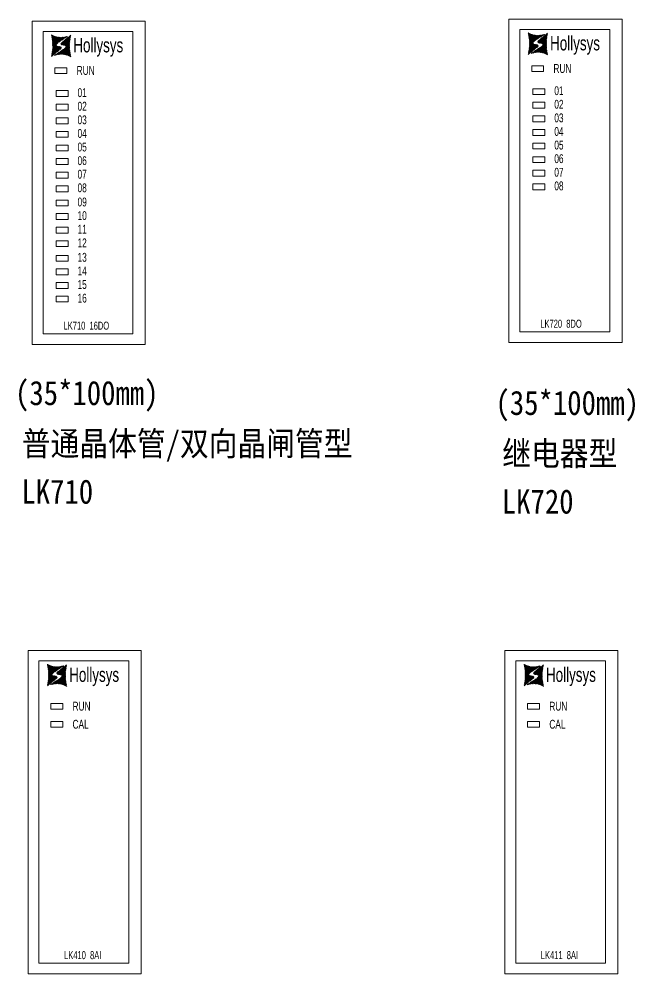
# Model space of a CAD drawing. Header units: millimetres. Extents: x 33157 to 59611, y -29750 to 1750.
# Drawn here: x 53516.5 to 53707.1, y 947.6 to 1242.9 of the extents above; entities that cross this region are included whole.
import ezdxf

# ---------------------------------------------------------------- set-up
doc = ezdxf.new("R2010")
doc.units = ezdxf.units.MM
doc.layers.get('0').update_dxf_attribs({"lineweight": 18})
doc.layers.add('细实线', color=7, linetype='Continuous', lineweight=20)
doc.styles.add('HZ', font='arial.ttf')
doc.styles.add('STYLE1', font='')
doc.styles.get('STYLE1').set_extended_font_data('宋体')

# ---------------------------------------------------------------- blocks, each defined once
blk = doc.blocks.new('*X24')
at = {"color": 0}
for p, q in [((53700.41, 1086.01), (53701.82, 1087.42)), ((53700.43, 1085.88), (53702.69, 1088.14)), ((53700.44, 1086.2), (53700.95, 1086.7)), ((53700.5, 1085.8), (53703.43, 1088.72)), ((53700.61, 1085.76), (53703.4, 1088.54)), ((53700.74, 1085.74), (53703.37, 1088.36)), ((53700.88, 1085.72), (53703.34, 1088.18)), ((53701.01, 1085.7), (53703.31, 1088)), ((53701.15, 1085.69), (53703.28, 1087.82)), ((53701.28, 1085.67), (53703.26, 1087.64)), ((53701.42, 1085.65), (53703.23, 1087.46)), ((53701.54, 1085.63), (53703.2, 1087.28)), ((53701.66, 1085.59), (53703.17, 1087.1)), ((53701.75, 1085.53), (53703.14, 1086.92)), ((53701.83, 1085.46), (53703.11, 1086.74)), ((53701.9, 1085.38), (53703.08, 1086.56)), ((53699.29, 1082.76), (53700.33, 1083.81)), ((53699.47, 1082.8), (53700.79, 1084.11)), ((53699.64, 1082.82), (53701.25, 1084.42)), ((53699.81, 1082.83), (53703.08, 1086.1)), ((53699.98, 1082.85), (53703.08, 1085.95)), ((53700.15, 1082.87), (53703.08, 1085.8)), ((53700.32, 1082.88), (53703.08, 1085.65)), ((53700.48, 1082.89), (53703.08, 1085.5)), ((53700.62, 1082.88), (53703.08, 1085.35)), ((53700.75, 1082.87), (53703.09, 1085.2)), ((53700.89, 1082.85), (53703.09, 1085.05)), ((53701.03, 1082.84), (53703.09, 1084.9)), ((53701.17, 1082.83), (53703.09, 1084.74)), ((53701.31, 1082.82), (53703.09, 1084.59)), ((53701.45, 1082.8), (53703.09, 1084.44)), ((53701.58, 1082.78), (53703.09, 1084.29)), ((53701.69, 1082.74), (53703.11, 1084.16)), ((53701.81, 1082.71), (53703.13, 1084.03)), ((53701.93, 1082.68), (53703.15, 1083.9)), ((53701.94, 1085.27), (53703.08, 1086.4)), ((53701.95, 1085.12), (53703.08, 1086.25)), ((53702.05, 1082.64), (53703.17, 1083.77)), ((53702.17, 1082.61), (53703.2, 1083.64)), ((53698.43, 1082.51), (53698.5, 1082.58)), ((53698.64, 1082.57), (53698.96, 1082.89)), ((53698.86, 1082.64), (53699.41, 1083.19)), ((53699.07, 1082.7), (53699.87, 1083.5)), ((53702.29, 1082.58), (53703.22, 1083.51)), ((53702.4, 1082.54), (53703.24, 1083.38)), ((53702.52, 1082.51), (53703.26, 1083.25)), ((53702.62, 1082.46), (53703.28, 1083.12)), ((53702.72, 1082.41), (53703.31, 1082.99)), ((53702.82, 1082.36), (53703.33, 1082.86)), ((53702.93, 1082.31), (53703.35, 1082.73)), ((53703.03, 1082.26), (53703.37, 1082.6)), ((53703.13, 1082.21), (53703.39, 1082.47)), ((53703.23, 1082.16), (53703.42, 1082.34)), ((53703.33, 1082.1), (53703.44, 1082.21)), ((53703.43, 1082.05), (53703.46, 1082.08))]:
    blk.add_line(p, q, dxfattribs=at)
blk = doc.blocks.new('*X25')
at = {"color": 0}
for p, q in [((53697.47, 1088.84), (53697.51, 1088.88)), ((53697.49, 1088.71), (53697.61, 1088.83)), ((53697.52, 1088.58), (53697.71, 1088.77)), ((53697.54, 1088.45), (53697.81, 1088.72)), ((53697.56, 1088.32), (53697.92, 1088.67)), ((53697.58, 1088.19), (53698.02, 1088.62)), ((53697.6, 1088.06), (53698.12, 1088.57)), ((53697.63, 1087.93), (53698.22, 1088.52)), ((53697.65, 1087.8), (53698.32, 1088.47)), ((53697.67, 1087.67), (53698.42, 1088.42)), ((53697.69, 1087.54), (53698.54, 1088.39)), ((53697.71, 1087.41), (53698.66, 1088.36)), ((53697.74, 1087.28), (53698.78, 1088.32)), ((53697.76, 1087.15), (53698.9, 1088.29)), ((53697.78, 1087.02), (53699.01, 1088.26)), ((53697.8, 1086.89), (53699.13, 1088.22)), ((53697.82, 1086.76), (53699.25, 1088.19)), ((53697.84, 1086.62), (53699.37, 1088.15)), ((53697.84, 1086.47), (53699.5, 1088.13)), ((53697.84, 1086.32), (53699.64, 1088.12)), ((53697.84, 1086.17), (53699.78, 1088.11)), ((53697.84, 1086.02), (53699.92, 1088.09)), ((53697.84, 1085.87), (53700.05, 1088.08)), ((53697.84, 1085.72), (53700.19, 1088.07)), ((53697.84, 1085.57), (53700.33, 1088.06)), ((53697.84, 1085.42), (53700.47, 1088.04)), ((53697.85, 1084.81), (53701.14, 1088.11)), ((53697.85, 1084.96), (53700.97, 1088.09)), ((53697.85, 1085.12), (53700.81, 1088.07)), ((53697.85, 1085.27), (53700.64, 1088.06)), ((53699.75, 1086.56), (53701.31, 1088.12)), ((53700.21, 1086.87), (53701.48, 1088.14)), ((53700.66, 1087.17), (53701.67, 1088.18)), ((53701.12, 1087.48), (53701.89, 1088.25)), ((53701.58, 1087.79), (53702.1, 1088.31)), ((53702.04, 1088.09), (53702.32, 1088.37)), ((53702.5, 1088.4), (53702.53, 1088.44)), ((53697.5, 1082.19), (53700.44, 1085.13)), ((53697.53, 1082.37), (53700.33, 1085.18)), ((53697.56, 1082.55), (53700.21, 1085.2)), ((53697.58, 1082.73), (53700.07, 1085.21)), ((53697.61, 1082.91), (53699.93, 1085.23)), ((53697.64, 1083.09), (53699.8, 1085.25)), ((53697.67, 1083.27), (53699.67, 1085.27)), ((53697.7, 1083.45), (53699.53, 1085.28)), ((53697.73, 1083.63), (53699.4, 1085.31)), ((53697.75, 1083.81), (53699.29, 1085.34)), ((53697.78, 1083.99), (53699.19, 1085.4)), ((53697.81, 1084.17), (53699.1, 1085.46)), ((53697.84, 1084.35), (53699.04, 1085.55)), ((53697.85, 1084.66), (53698.98, 1085.79)), ((53697.85, 1084.51), (53698.99, 1085.65)), ((53698.36, 1082.9), (53700.5, 1085.04)), ((53699.23, 1083.62), (53700.52, 1084.91)), ((53700.1, 1084.34), (53700.46, 1084.7))]:
    blk.add_line(p, q, dxfattribs=at)
blk = doc.blocks.new('lk710')
at = {"layer": '细实线'}
for points in [[(53691.51, 1093.13), (53691.51, 993.13), (53726.51, 993.13), (53726.51, 1093.13)], [(53694.88, 1089.9), (53694.88, 996.45), (53722.68, 996.45), (53722.68, 1089.9)], [(53698.55, 1078.7), (53698.55, 1076.9), (53702.23, 1076.9), (53702.23, 1078.7)], [(53698.92, 1071.6), (53698.92, 1069.8), (53702.6, 1069.8), (53702.6, 1071.6)], [(53698.92, 1067.39), (53698.92, 1065.59), (53702.6, 1065.59), (53702.6, 1067.39)], [(53698.92, 1063.19), (53698.92, 1061.39), (53702.6, 1061.39), (53702.6, 1063.19)], [(53698.92, 1058.98), (53698.92, 1057.18), (53702.6, 1057.18), (53702.6, 1058.98)], [(53698.92, 1054.78), (53698.92, 1052.97), (53702.6, 1052.97), (53702.6, 1054.78)], [(53698.92, 1050.57), (53698.92, 1048.77), (53702.6, 1048.77), (53702.6, 1050.57)], [(53698.92, 1046.37), (53698.92, 1044.56), (53702.6, 1044.56), (53702.6, 1046.37)], [(53698.92, 1042.16), (53698.92, 1040.36), (53702.6, 1040.36), (53702.6, 1042.16)], [(53698.92, 1037.78), (53698.92, 1035.98), (53702.6, 1035.98), (53702.6, 1037.78)], [(53698.92, 1033.57), (53698.92, 1031.77), (53702.6, 1031.77), (53702.6, 1033.57)], [(53698.92, 1029.37), (53698.92, 1027.57), (53702.6, 1027.57), (53702.6, 1029.37)], [(53698.92, 1025.16), (53698.92, 1023.36), (53702.6, 1023.36), (53702.6, 1025.16)], [(53698.92, 1020.67), (53698.92, 1018.87), (53702.6, 1018.87), (53702.6, 1020.67)], [(53698.92, 1016.46), (53698.92, 1014.66), (53702.6, 1014.66), (53702.6, 1016.46)], [(53698.92, 1012.26), (53698.92, 1010.46), (53702.6, 1010.46), (53702.6, 1012.26)], [(53698.92, 1008.05), (53698.92, 1006.25), (53702.6, 1006.25), (53702.6, 1008.05)]]:
    blk.add_lwpolyline(points, close=True, dxfattribs=at)
at = {"color": 0}
for name in ['*X25', '*X24']:
    blk.add_blockref(name, (0, 0), dxfattribs=at)
at = {"color": 7, "linetype": 'Continuous', "style": 'HZ', "width": 0.67}
for s, height, p in [('Hollysys', 4.432, (53704.24, 1083.44)), ('RUN', 2.737, (53705.28, 1076.48)), ('01', 2.737, (53705.55, 1069.62)), ('02', 2.737, (53705.55, 1065.41)), ('03', 2.737, (53705.55, 1061.21)), ('04', 2.737, (53705.55, 1057)), ('05', 2.737, (53705.55, 1052.8)), ('06', 2.737, (53705.55, 1048.59)), ('07', 2.737, (53705.55, 1044.39)), ('08', 2.737, (53705.55, 1040.18)), ('09', 2.737, (53705.55, 1035.8)), ('10', 2.737, (53705.55, 1031.59)), ('11', 2.737, (53705.55, 1027.39)), ('12', 2.737, (53705.55, 1023.18)), ('13', 2.737, (53705.55, 1018.69)), ('14', 2.737, (53705.55, 1014.48)), ('15', 2.737, (53705.55, 1010.28)), ('16', 2.737, (53705.55, 1006.07))]:
    blk.add_text(s, height=height, dxfattribs=at).set_placement(p)
at = {"color": 7, "linetype": 'Continuous', "insert": (53701.22, 997.65), "char_height": 2.4883, "width": 20.7552, "attachment_point": 7, "style": 'HZ'}
blk.add_mtext('{\\W0.67;LK710  16DO}', dxfattribs=at)
blk = doc.blocks.new('*X27')
at = {"color": 0}
for p, q in [((53844.97, 1089.44), (53845.01, 1089.48)), ((53844.99, 1089.31), (53845.11, 1089.43)), ((53845.02, 1089.18), (53845.21, 1089.38)), ((53845.04, 1089.05), (53845.31, 1089.33)), ((53845.06, 1088.92), (53845.42, 1089.28)), ((53845.08, 1088.79), (53845.52, 1089.23)), ((53845.1, 1088.66), (53845.62, 1089.18)), ((53845.13, 1088.53), (53845.72, 1089.13)), ((53845.15, 1088.4), (53845.82, 1089.08)), ((53845.17, 1088.27), (53845.92, 1089.03)), ((53845.19, 1088.14), (53846.04, 1088.99)), ((53845.21, 1088.01), (53846.16, 1088.96)), ((53845.24, 1087.88), (53846.28, 1088.93)), ((53845.26, 1087.75), (53846.4, 1088.89)), ((53845.28, 1087.62), (53846.51, 1088.86)), ((53845.3, 1087.49), (53846.63, 1088.83)), ((53845.32, 1087.36), (53846.75, 1088.79)), ((53845.34, 1087.23), (53846.87, 1088.76)), ((53845.34, 1087.08), (53847, 1088.74)), ((53845.34, 1086.93), (53847.14, 1088.72)), ((53845.34, 1086.78), (53847.28, 1088.71)), ((53845.34, 1086.62), (53847.42, 1088.7)), ((53845.34, 1086.47), (53847.55, 1088.69)), ((53845.34, 1086.32), (53847.69, 1088.67)), ((53845.34, 1086.17), (53847.83, 1088.66)), ((53845.34, 1086.02), (53847.97, 1088.65)), ((53845.35, 1085.42), (53848.64, 1088.71)), ((53845.35, 1085.57), (53848.47, 1088.69)), ((53845.35, 1085.72), (53848.31, 1088.68)), ((53845.35, 1085.87), (53848.14, 1088.66)), ((53847.25, 1087.17), (53848.81, 1088.73)), ((53847.71, 1087.47), (53848.98, 1088.74)), ((53848.16, 1087.78), (53849.17, 1088.79)), ((53848.62, 1088.09), (53849.39, 1088.85)), ((53849.08, 1088.39), (53849.6, 1088.91)), ((53849.54, 1088.7), (53849.82, 1088.98)), ((53850, 1089), (53850.03, 1089.04)), ((53845, 1082.79), (53847.94, 1085.73)), ((53845.03, 1082.97), (53847.83, 1085.78)), ((53845.06, 1083.15), (53847.71, 1085.8)), ((53845.08, 1083.33), (53847.57, 1085.82)), ((53845.11, 1083.51), (53847.43, 1085.83)), ((53845.14, 1083.69), (53847.3, 1085.85)), ((53845.17, 1083.87), (53847.17, 1085.87)), ((53845.2, 1084.05), (53847.03, 1085.89)), ((53845.23, 1084.23), (53846.9, 1085.91)), ((53845.25, 1084.41), (53846.79, 1085.95)), ((53845.28, 1084.59), (53846.69, 1086)), ((53845.31, 1084.77), (53846.6, 1086.07)), ((53845.34, 1084.95), (53846.54, 1086.15)), ((53845.35, 1085.27), (53846.48, 1086.4)), ((53845.35, 1085.12), (53846.49, 1086.26)), ((53845.86, 1083.51), (53848, 1085.65)), ((53846.73, 1084.22), (53848.02, 1085.51)), ((53847.6, 1084.94), (53847.96, 1085.3))]:
    blk.add_line(p, q, dxfattribs=at)
blk = doc.blocks.new('*X28')
at = {"color": 0}
for p, q in [((53847.31, 1083.44), (53850.58, 1086.71)), ((53847.48, 1083.45), (53850.58, 1086.56)), ((53847.91, 1086.61), (53849.32, 1088.02)), ((53847.93, 1086.48), (53850.19, 1088.74)), ((53847.94, 1086.8), (53848.45, 1087.3)), ((53848, 1086.4), (53850.93, 1089.33)), ((53848.11, 1086.36), (53850.9, 1089.15)), ((53848.24, 1086.34), (53850.87, 1088.97)), ((53848.38, 1086.32), (53850.84, 1088.79)), ((53848.51, 1086.31), (53850.81, 1088.61)), ((53848.65, 1086.29), (53850.78, 1088.43)), ((53848.78, 1086.27), (53850.76, 1088.25)), ((53848.92, 1086.26), (53850.73, 1088.07)), ((53849.04, 1086.23), (53850.7, 1087.89)), ((53849.16, 1086.19), (53850.67, 1087.71)), ((53849.25, 1086.14), (53850.64, 1087.53)), ((53849.33, 1086.07), (53850.61, 1087.35)), ((53849.4, 1085.98), (53850.58, 1087.17)), ((53849.44, 1085.87), (53850.58, 1087.01)), ((53849.45, 1085.72), (53850.58, 1086.86)), ((53846.36, 1083.24), (53846.91, 1083.8)), ((53846.57, 1083.3), (53847.37, 1084.1)), ((53846.79, 1083.37), (53847.83, 1084.41)), ((53846.97, 1083.4), (53848.29, 1084.72)), ((53847.14, 1083.42), (53848.75, 1085.02)), ((53847.65, 1083.47), (53850.58, 1086.4)), ((53847.82, 1083.49), (53850.58, 1086.25)), ((53847.98, 1083.5), (53850.58, 1086.1)), ((53848.12, 1083.48), (53850.58, 1085.95)), ((53848.25, 1083.47), (53850.59, 1085.8)), ((53848.39, 1083.46), (53850.59, 1085.65)), ((53848.53, 1083.45), (53850.59, 1085.5)), ((53848.67, 1083.43), (53850.59, 1085.35)), ((53848.81, 1083.42), (53850.59, 1085.2)), ((53848.95, 1083.41), (53850.59, 1085.05)), ((53849.08, 1083.38), (53850.59, 1084.9)), ((53849.19, 1083.35), (53850.61, 1084.76)), ((53849.31, 1083.31), (53850.63, 1084.63)), ((53849.43, 1083.28), (53850.65, 1084.5)), ((53849.55, 1083.25), (53850.67, 1084.37)), ((53849.67, 1083.21), (53850.7, 1084.24)), ((53849.79, 1083.18), (53850.72, 1084.11)), ((53849.9, 1083.15), (53850.74, 1083.98)), ((53850.02, 1083.11), (53850.76, 1083.85)), ((53850.12, 1083.06), (53850.78, 1083.72)), ((53845.93, 1083.11), (53846, 1083.18)), ((53846.14, 1083.18), (53846.46, 1083.49)), ((53850.22, 1083.01), (53850.81, 1083.59)), ((53850.32, 1082.96), (53850.83, 1083.46)), ((53850.43, 1082.91), (53850.85, 1083.33)), ((53850.53, 1082.86), (53850.87, 1083.21)), ((53850.63, 1082.81), (53850.89, 1083.08)), ((53850.73, 1082.76), (53850.92, 1082.95)), ((53850.83, 1082.71), (53850.94, 1082.82)), ((53850.93, 1082.66), (53850.96, 1082.69))]:
    blk.add_line(p, q, dxfattribs=at)
blk = doc.blocks.new('LK720')
at = {"layer": '细实线'}
for points in [[(53839.01, 1093.73), (53839.01, 993.73), (53874.01, 993.73), (53874.01, 1093.73)], [(53842.38, 1090.5), (53842.38, 997.06), (53870.18, 997.06), (53870.18, 1090.5)], [(53846.05, 1079.3), (53846.05, 1077.5), (53849.73, 1077.5), (53849.73, 1079.3)], [(53846.42, 1072.2), (53846.42, 1070.4), (53850.1, 1070.4), (53850.1, 1072.2)], [(53846.42, 1068), (53846.42, 1066.19), (53850.1, 1066.19), (53850.1, 1068)], [(53846.42, 1063.79), (53846.42, 1061.99), (53850.1, 1061.99), (53850.1, 1063.79)], [(53846.42, 1059.59), (53846.42, 1057.78), (53850.1, 1057.78), (53850.1, 1059.59)], [(53846.42, 1055.38), (53846.42, 1053.58), (53850.1, 1053.58), (53850.1, 1055.38)], [(53846.42, 1051.18), (53846.42, 1049.37), (53850.1, 1049.37), (53850.1, 1051.18)], [(53846.42, 1046.97), (53846.42, 1045.17), (53850.1, 1045.17), (53850.1, 1046.97)], [(53846.42, 1042.77), (53846.42, 1040.96), (53850.1, 1040.96), (53850.1, 1042.77)]]:
    blk.add_lwpolyline(points, close=True, dxfattribs=at)
at = {"color": 0}
for name in ['*X27', '*X28']:
    blk.add_blockref(name, (0, 0), dxfattribs=at)
at = {"color": 7, "linetype": 'Continuous', "style": 'HZ', "width": 0.67}
for s, height, p in [('Hollysys', 4.432, (53851.74, 1084.05)), ('RUN', 2.737, (53852.78, 1077.08)), ('01', 2.737, (53853.05, 1070.22)), ('02', 2.737, (53853.05, 1066.02)), ('03', 2.737, (53853.05, 1061.81)), ('04', 2.737, (53853.05, 1057.61)), ('05', 2.737, (53853.05, 1053.4)), ('06', 2.737, (53853.05, 1049.2)), ('07', 2.737, (53853.05, 1044.99)), ('08', 2.737, (53853.05, 1040.78))]:
    blk.add_text(s, height=height, dxfattribs=at).set_placement(p)
at = {"color": 7, "linetype": 'Continuous', "insert": (53848.72, 998.25), "char_height": 2.4883, "width": 18.8129, "attachment_point": 7, "style": 'HZ'}
blk.add_mtext('{\\W0.67;LK720  8DO}', dxfattribs=at)
blk = doc.blocks.new('*X30')
at = {"color": 0}
for p, q in [((53697.47, 888.84), (53697.51, 888.88)), ((53697.49, 888.71), (53697.61, 888.83)), ((53697.52, 888.58), (53697.71, 888.77)), ((53697.54, 888.45), (53697.81, 888.72)), ((53697.56, 888.32), (53697.92, 888.67)), ((53697.58, 888.19), (53698.02, 888.62)), ((53697.6, 888.06), (53698.12, 888.57)), ((53697.63, 887.93), (53698.22, 888.52)), ((53697.65, 887.8), (53698.32, 888.47)), ((53697.67, 887.67), (53698.42, 888.42)), ((53697.69, 887.54), (53698.54, 888.39)), ((53697.71, 887.41), (53698.66, 888.36)), ((53697.74, 887.28), (53698.78, 888.32)), ((53697.76, 887.15), (53698.9, 888.29)), ((53697.78, 887.02), (53699.01, 888.26)), ((53697.8, 886.89), (53699.13, 888.22)), ((53697.82, 886.76), (53699.25, 888.19)), ((53697.84, 886.62), (53699.37, 888.16)), ((53697.84, 886.47), (53699.5, 888.13)), ((53697.84, 886.32), (53699.64, 888.12)), ((53697.84, 886.17), (53699.78, 888.11)), ((53697.84, 886.02), (53699.92, 888.09)), ((53697.84, 885.87), (53700.05, 888.08)), ((53697.84, 885.72), (53700.19, 888.07)), ((53697.84, 885.57), (53700.33, 888.06)), ((53697.84, 885.42), (53700.47, 888.04)), ((53697.85, 884.81), (53701.14, 888.11)), ((53697.85, 884.96), (53700.97, 888.09)), ((53697.85, 885.12), (53700.81, 888.07)), ((53697.85, 885.27), (53700.64, 888.06)), ((53697.85, 884.66), (53698.98, 885.79)), ((53699.75, 886.56), (53701.31, 888.12)), ((53700.21, 886.87), (53701.48, 888.14)), ((53700.66, 887.17), (53701.67, 888.18)), ((53701.12, 887.48), (53701.89, 888.25)), ((53701.58, 887.79), (53702.1, 888.31)), ((53702.04, 888.09), (53702.32, 888.37)), ((53702.5, 888.4), (53702.53, 888.44)), ((53697.5, 882.19), (53700.44, 885.13)), ((53697.53, 882.37), (53700.33, 885.18)), ((53697.56, 882.55), (53700.21, 885.2)), ((53697.58, 882.73), (53700.07, 885.21)), ((53697.61, 882.91), (53699.93, 885.23)), ((53697.64, 883.09), (53699.8, 885.25)), ((53697.67, 883.27), (53699.67, 885.27)), ((53697.7, 883.45), (53699.53, 885.28)), ((53697.73, 883.63), (53699.4, 885.31)), ((53697.75, 883.81), (53699.29, 885.34)), ((53697.78, 883.99), (53699.19, 885.4)), ((53697.81, 884.17), (53699.1, 885.46)), ((53697.84, 884.35), (53699.04, 885.55)), ((53697.85, 884.51), (53698.99, 885.65)), ((53698.36, 882.9), (53700.5, 885.04)), ((53699.23, 883.62), (53700.52, 884.91)), ((53700.1, 884.34), (53700.46, 884.7))]:
    blk.add_line(p, q, dxfattribs=at)
blk = doc.blocks.new('*X31')
at = {"color": 0}
for p, q in [((53699.81, 882.83), (53703.08, 886.1)), ((53699.98, 882.85), (53703.08, 885.95)), ((53700.15, 882.87), (53703.08, 885.8)), ((53700.41, 886.01), (53701.82, 887.42)), ((53700.43, 885.88), (53702.69, 888.14)), ((53700.44, 886.2), (53700.95, 886.7)), ((53700.5, 885.8), (53703.43, 888.72)), ((53700.61, 885.76), (53703.4, 888.54)), ((53700.74, 885.74), (53703.37, 888.36)), ((53700.88, 885.72), (53703.34, 888.18)), ((53701.01, 885.7), (53703.31, 888)), ((53701.15, 885.69), (53703.28, 887.82)), ((53701.28, 885.67), (53703.26, 887.64)), ((53701.42, 885.65), (53703.23, 887.46)), ((53701.54, 885.63), (53703.2, 887.28)), ((53701.66, 885.59), (53703.17, 887.1)), ((53701.75, 885.53), (53703.14, 886.92)), ((53701.83, 885.46), (53703.11, 886.74)), ((53701.9, 885.38), (53703.08, 886.56)), ((53701.94, 885.27), (53703.08, 886.4)), ((53701.95, 885.12), (53703.08, 886.25)), ((53698.64, 882.57), (53698.96, 882.89)), ((53698.86, 882.64), (53699.41, 883.19)), ((53699.07, 882.7), (53699.87, 883.5)), ((53699.29, 882.76), (53700.33, 883.81)), ((53699.47, 882.8), (53700.79, 884.11)), ((53699.64, 882.82), (53701.25, 884.42)), ((53700.32, 882.88), (53703.08, 885.65)), ((53700.48, 882.89), (53703.08, 885.5)), ((53700.62, 882.88), (53703.08, 885.35)), ((53700.75, 882.87), (53703.09, 885.2)), ((53700.89, 882.85), (53703.09, 885.05)), ((53701.03, 882.84), (53703.09, 884.9)), ((53701.17, 882.83), (53703.09, 884.74)), ((53701.31, 882.82), (53703.09, 884.59)), ((53701.45, 882.8), (53703.09, 884.44)), ((53701.58, 882.78), (53703.09, 884.29)), ((53701.69, 882.74), (53703.11, 884.16)), ((53701.81, 882.71), (53703.13, 884.03)), ((53701.93, 882.68), (53703.15, 883.9)), ((53702.05, 882.64), (53703.17, 883.77)), ((53702.17, 882.61), (53703.2, 883.64)), ((53702.29, 882.58), (53703.22, 883.51)), ((53702.4, 882.54), (53703.24, 883.38)), ((53702.52, 882.51), (53703.26, 883.25)), ((53702.62, 882.46), (53703.28, 883.12)), ((53702.72, 882.41), (53703.31, 882.99)), ((53702.82, 882.36), (53703.33, 882.86)), ((53698.43, 882.51), (53698.5, 882.58)), ((53702.93, 882.31), (53703.35, 882.73)), ((53703.03, 882.26), (53703.37, 882.6)), ((53703.13, 882.21), (53703.39, 882.47)), ((53703.23, 882.16), (53703.42, 882.34)), ((53703.33, 882.1), (53703.44, 882.21)), ((53703.43, 882.05), (53703.46, 882.08))]:
    blk.add_line(p, q, dxfattribs=at)
blk = doc.blocks.new('LK410')
at = {"layer": '细实线'}
for points in [[(53691.51, 893.13), (53691.51, 793.13), (53726.51, 793.13), (53726.51, 893.13)], [(53694.88, 889.9), (53694.88, 796.45), (53722.68, 796.45), (53722.68, 889.9)], [(53698.55, 876.78), (53698.55, 874.98), (53702.23, 874.98), (53702.23, 876.78)], [(53698.55, 871.18), (53698.55, 869.38), (53702.23, 869.38), (53702.23, 871.18)]]:
    blk.add_lwpolyline(points, close=True, dxfattribs=at)
at = {"color": 0}
for name in ['*X30', '*X31']:
    blk.add_blockref(name, (0, 0), dxfattribs=at)
at = {"color": 7, "linetype": 'Continuous', "style": 'HZ', "width": 0.67}
for s, height, p in [('Hollysys', 4.432, (53704.24, 883.44)), ('RUN', 2.737, (53705.28, 874.55)), ('CAL', 2.737, (53705.28, 868.96))]:
    blk.add_text(s, height=height, dxfattribs=at).set_placement(p)
at = {"color": 7, "linetype": 'Continuous', "insert": (53702.66, 797.65), "char_height": 2.4883, "width": 16.72, "attachment_point": 7, "style": 'HZ'}
blk.add_mtext('{\\W0.67;LK410  8AI}', dxfattribs=at)
blk = doc.blocks.new('*X33')
at = {"color": 0}
for p, q in [((53844.97, 888.84), (53845.01, 888.88)), ((53844.99, 888.71), (53845.11, 888.83)), ((53845.02, 888.58), (53845.21, 888.77)), ((53845.04, 888.45), (53845.31, 888.72)), ((53845.06, 888.32), (53845.42, 888.67)), ((53845.08, 888.19), (53845.52, 888.62)), ((53845.1, 888.06), (53845.62, 888.57)), ((53845.13, 887.93), (53845.72, 888.52)), ((53845.15, 887.8), (53845.82, 888.47)), ((53845.17, 887.67), (53845.92, 888.42)), ((53845.19, 887.54), (53846.04, 888.39)), ((53845.21, 887.41), (53846.16, 888.36)), ((53845.24, 887.28), (53846.28, 888.32)), ((53845.26, 887.15), (53846.4, 888.29)), ((53845.28, 887.02), (53846.51, 888.26)), ((53845.3, 886.89), (53846.63, 888.22)), ((53845.32, 886.76), (53846.75, 888.19)), ((53845.34, 886.62), (53846.87, 888.16)), ((53845.34, 886.47), (53847, 888.13)), ((53845.34, 886.32), (53847.14, 888.12)), ((53845.34, 886.17), (53847.28, 888.11)), ((53845.34, 886.02), (53847.42, 888.09)), ((53845.34, 885.87), (53847.55, 888.08)), ((53845.34, 885.72), (53847.69, 888.07)), ((53845.34, 885.57), (53847.83, 888.06)), ((53845.34, 885.42), (53847.97, 888.04)), ((53845.35, 884.81), (53848.64, 888.11)), ((53845.35, 884.96), (53848.47, 888.09)), ((53845.35, 885.12), (53848.31, 888.07)), ((53845.35, 885.27), (53848.14, 888.06)), ((53845.35, 884.66), (53846.48, 885.79)), ((53847.25, 886.56), (53848.81, 888.12)), ((53847.71, 886.87), (53848.98, 888.14)), ((53848.16, 887.17), (53849.17, 888.18)), ((53848.62, 887.48), (53849.39, 888.25)), ((53849.08, 887.79), (53849.6, 888.31)), ((53849.54, 888.09), (53849.82, 888.37)), ((53850, 888.4), (53850.03, 888.44)), ((53845, 882.19), (53847.94, 885.13)), ((53845.03, 882.37), (53847.83, 885.18)), ((53845.06, 882.55), (53847.71, 885.2)), ((53845.08, 882.73), (53847.57, 885.21)), ((53845.11, 882.91), (53847.43, 885.23)), ((53845.14, 883.09), (53847.3, 885.25)), ((53845.17, 883.27), (53847.17, 885.27)), ((53845.2, 883.45), (53847.03, 885.28)), ((53845.23, 883.63), (53846.9, 885.31)), ((53845.25, 883.81), (53846.79, 885.34)), ((53845.28, 883.99), (53846.69, 885.4)), ((53845.31, 884.17), (53846.6, 885.46)), ((53845.34, 884.35), (53846.54, 885.55)), ((53845.35, 884.51), (53846.49, 885.65)), ((53845.86, 882.9), (53848, 885.04)), ((53846.73, 883.62), (53848.02, 884.91)), ((53847.6, 884.34), (53847.96, 884.7))]:
    blk.add_line(p, q, dxfattribs=at)
blk = doc.blocks.new('*X34')
at = {"color": 0}
for p, q in [((53847.31, 882.83), (53850.58, 886.1)), ((53847.48, 882.85), (53850.58, 885.95)), ((53847.65, 882.87), (53850.58, 885.8)), ((53847.91, 886.01), (53849.32, 887.42)), ((53847.93, 885.88), (53850.19, 888.14)), ((53847.94, 886.2), (53848.45, 886.7)), ((53848, 885.8), (53850.93, 888.72)), ((53848.11, 885.76), (53850.9, 888.54)), ((53848.24, 885.74), (53850.87, 888.36)), ((53848.38, 885.72), (53850.84, 888.18)), ((53848.51, 885.7), (53850.81, 888)), ((53848.65, 885.69), (53850.78, 887.82)), ((53848.78, 885.67), (53850.76, 887.64)), ((53848.92, 885.65), (53850.73, 887.46)), ((53849.04, 885.63), (53850.7, 887.28)), ((53849.16, 885.59), (53850.67, 887.1)), ((53849.25, 885.53), (53850.64, 886.92)), ((53849.33, 885.46), (53850.61, 886.74)), ((53849.4, 885.38), (53850.58, 886.56)), ((53849.44, 885.27), (53850.58, 886.4)), ((53849.45, 885.12), (53850.58, 886.25)), ((53846.14, 882.57), (53846.46, 882.89)), ((53846.36, 882.64), (53846.91, 883.19)), ((53846.57, 882.7), (53847.37, 883.5)), ((53846.79, 882.76), (53847.83, 883.81)), ((53846.97, 882.8), (53848.29, 884.11)), ((53847.14, 882.82), (53848.75, 884.42)), ((53847.82, 882.88), (53850.58, 885.65)), ((53847.98, 882.89), (53850.58, 885.5)), ((53848.12, 882.88), (53850.58, 885.35)), ((53848.25, 882.87), (53850.59, 885.2)), ((53848.39, 882.85), (53850.59, 885.05)), ((53848.53, 882.84), (53850.59, 884.9)), ((53848.67, 882.83), (53850.59, 884.74)), ((53848.81, 882.82), (53850.59, 884.59)), ((53848.95, 882.8), (53850.59, 884.44)), ((53849.08, 882.78), (53850.59, 884.29)), ((53849.19, 882.74), (53850.61, 884.16)), ((53849.31, 882.71), (53850.63, 884.03)), ((53849.43, 882.68), (53850.65, 883.9)), ((53849.55, 882.64), (53850.67, 883.77)), ((53849.67, 882.61), (53850.7, 883.64)), ((53849.79, 882.58), (53850.72, 883.51)), ((53849.9, 882.54), (53850.74, 883.38)), ((53850.02, 882.51), (53850.76, 883.25)), ((53850.12, 882.46), (53850.78, 883.12)), ((53850.22, 882.41), (53850.81, 882.99)), ((53850.32, 882.36), (53850.83, 882.86)), ((53845.93, 882.51), (53846, 882.58)), ((53850.43, 882.31), (53850.85, 882.73)), ((53850.53, 882.26), (53850.87, 882.6)), ((53850.63, 882.21), (53850.89, 882.47)), ((53850.73, 882.16), (53850.92, 882.34)), ((53850.83, 882.1), (53850.94, 882.21)), ((53850.93, 882.05), (53850.96, 882.08))]:
    blk.add_line(p, q, dxfattribs=at)
blk = doc.blocks.new('LK411')
at = {"layer": '细实线'}
for points in [[(53839.01, 893.13), (53839.01, 793.13), (53874.01, 793.13), (53874.01, 893.13)], [(53842.38, 889.9), (53842.38, 796.45), (53870.18, 796.45), (53870.18, 889.9)], [(53846.05, 876.78), (53846.05, 874.98), (53849.73, 874.98), (53849.73, 876.78)], [(53846.05, 871.18), (53846.05, 869.38), (53849.73, 869.38), (53849.73, 871.18)]]:
    blk.add_lwpolyline(points, close=True, dxfattribs=at)
at = {"color": 0}
for name in ['*X33', '*X34']:
    blk.add_blockref(name, (0, 0), dxfattribs=at)
at = {"color": 7, "linetype": 'Continuous', "style": 'HZ', "width": 0.67}
for s, height, p in [('Hollysys', 4.432, (53851.74, 883.44)), ('RUN', 2.737, (53852.78, 874.55)), ('CAL', 2.737, (53852.78, 868.96))]:
    blk.add_text(s, height=height, dxfattribs=at).set_placement(p)
at = {"color": 7, "linetype": 'Continuous', "insert": (53850.14, 797.65), "char_height": 2.4883, "width": 16.72, "attachment_point": 7, "style": 'HZ'}
blk.add_mtext('{\\W0.67;LK411  8AI}', dxfattribs=at)

msp = doc.modelspace()

# ---------------------------------------------------------------- block references
at = {"layer": '细实线'}
for name, p in [('lk710', (-170.93, 149.18)), ('LK720', (-170.93, 149.18)), ('LK410', (-172.2, 154.52)), ('LK411', (-172.2, 154.52))]:
    msp.add_blockref(name, p, dxfattribs=at)

# ---------------------------------------------------------------- texts
at = {"color": 0, "style": 'STYLE1', "width": 0.87}
for s, p in [('(35*100mm)', (53515.28, 1123.54)), ('(35*100mm)', (53663.92, 1120.49)), ('普通晶体管/双向晶闸管型', (53517.36, 1107.88)), ('继电器型', (53666, 1104.83)), ('LK710', (53517.25, 1093.04)), ('LK720', (53665.88, 1089.99))]:
    msp.add_text(s, height=7.5, dxfattribs=at).set_placement(p)

doc.saveas('drawing.dxf')
